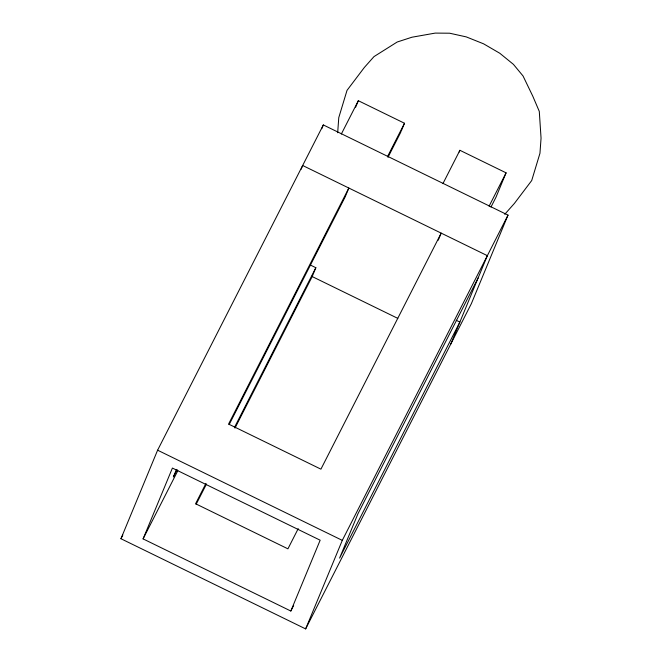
<?xml version="1.0" encoding="UTF-8"?>
<svg xmlns="http://www.w3.org/2000/svg" width="662" height="662" viewBox="0 0 662 662"><rect width="100%" height="100%" fill="white"/><g stroke="black" fill="none" stroke-linecap="round" stroke-linejoin="round"><path stroke-width="0.99" d="M337.678 132.748L338.77 117.637L347.02 90.371L364.315 67.507L373.997 56.601L397.183 42.02L411.93 37.221L435.224 33.1L449.614 33.208L466.271 36.898L483.574 43.816L499.818 53.274L513.422 64.363L523.046 75.981L532.811 96.238L539.29 111.398L541.053 138.159L539.96 153.27L531.71 180.544L514.415 203.4L504.734 214.306M120.947 538.727L157.606 450.193L323.329 124.936L508.019 215.109L471.369 303.643L305.637 628.9L120.947 538.727L122.826 535.045M143.083 538.893L172.41 468.067L320.16 540.2L290.833 611.026L143.083 538.893L177.821 470.707M176.497 469.408L173.378 476.946L177.126 469.598M301.094 169.298L302.666 165.492L487.356 255.664L450.706 344.199M321.757 128.742L323.329 124.936M355.618 107.252L358.332 100.707L404.499 123.248L401.205 131.217M310.312 265.007L315.848 267.713L312.183 276.567L234.977 428.107M459.171 152.07L459.908 150.299L506.082 172.84L496.012 197.168L490.956 207.082M438.252 240.207L441.182 233.123L320.921 469.159L228.572 424.069L348.841 188.033L345.175 196.887L229.118 424.656M305.637 628.9L342.295 540.366L508.019 215.109M341.335 134.047L358.332 100.707M205.882 483.541L195.588 503.749L287.929 548.839L298.223 528.632M234.422 427.52L315.848 267.713M196.134 504.336L206.428 484.129M387.51 156.596L404.499 123.248M387.982 157.333L400.833 132.102M442.919 183.647L459.908 150.299M489.094 206.188L506.082 172.84M290.833 611.026L293.655 605.498M478.196 277.8L357.927 513.836L339.598 558.099L459.867 322.063L456.176 320.259M311.488 276.228L397.804 318.372M157.606 450.193L342.295 540.366"/></g></svg>
